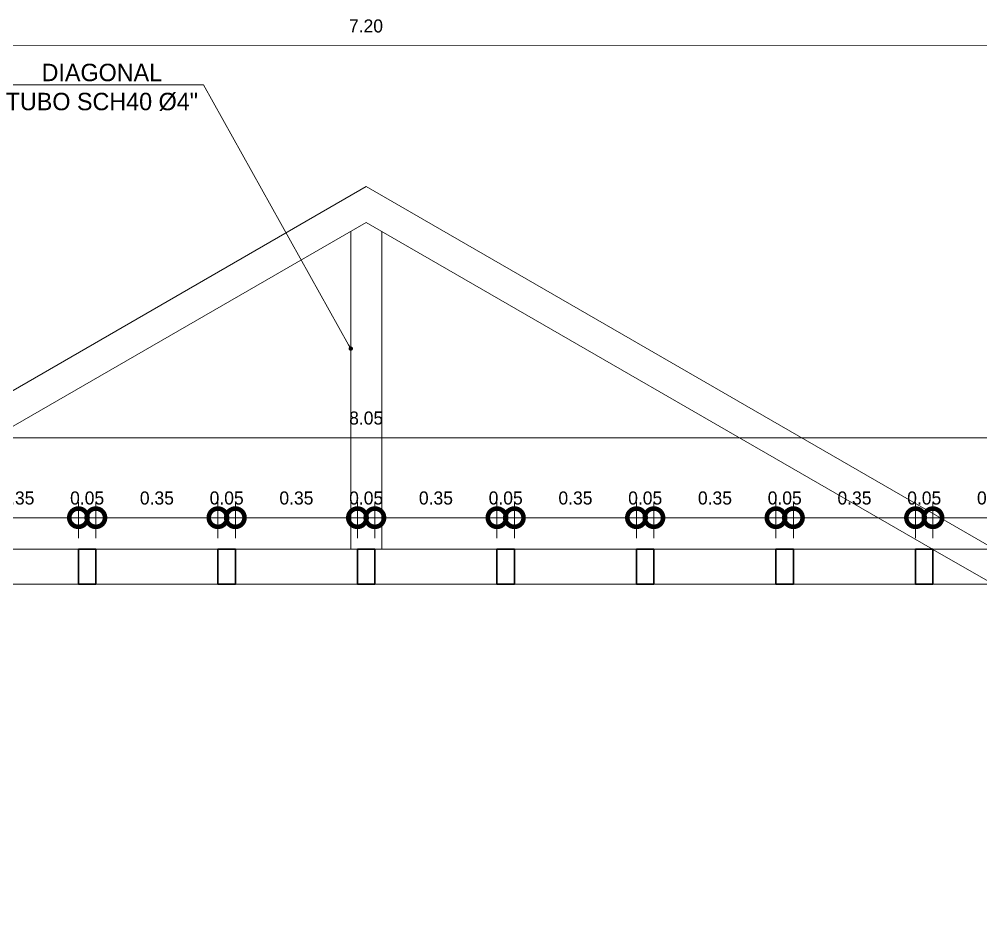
# Model space of a CAD drawing. Header units: metres. Extents: x -45.3 to -2.3, y -16.5 to 14.
# Drawn here: x -33.63 to -28.11, y -5.73 to -0.49 of the extents above; entities that cross this region are included whole.
import ezdxf
from ezdxf import colors
from ezdxf.entities.mleader import LeaderData, LeaderLine
from ezdxf.math import Vec2, Vec3

# ---------------------------------------------------------------- set-up
doc = ezdxf.new("R2010")
doc.units = ezdxf.units.M
doc.header["$MEASUREMENT"] = 0
doc.set_wipeout_variables(frame=1)
doc.linetypes.add('Wipeout_Contour', pattern=[1, 0, -1])
for name, color, linetype, lineweight in [('cotas', 7, 'Continuous', 5), ('EST _ Losas_Pluma_Nº__10', 132, 'Continuous', 15), ('EST _ Losas_Pluma_Nº__7', 7, 'Continuous', 35), ('INT _ Mobiliario_Pluma_Nº__90', 70, 'Continuous', 0)]:
    doc.layers.add(name, color=color, linetype=linetype, lineweight=lineweight)
doc.layers.add('EST _ Losas', color=7, linetype='Continuous')
doc.styles.add('01COTAS', font='GOTHIC.TTF')
doc.dimstyles.new('Copy of detalles menores', dxfattribs={"dimscale": 1.5, "dimtxt": 0.025, "dimasz": 0.07, "dimexe": 0.03, "dimexo": 0.0215, "dimgap": 0.025, "dimtad": 2, "dimtih": 1, "dimtoh": 1, "dimzin": 1, "dimdsep": 46, "dimtxsty": 'Standard', "dimblk": 'DOTSMALL', "dimcen": 0, "dimdle": 0.0175, "dimclrd": 10, "dimclre": 10, "dimclrt": 3, "dimazin": 0, "dimtfac": 1, "dimtix": 1, "dimtmove": 0, "dimatfit": 2, "dimldrblk": 'OBLIQUE', "dimfxl": 1, "dimlwd": 5, "dimlwe": 5, "dimarcsym": 0})

# ---------------------------------------------------------------- blocks, each defined once
blk = doc.blocks.new('_DOTSMALL')
at = {"color": 0, "linetype": 'ByBlock', "const_width": 0.5}
blk.add_lwpolyline([(-0.0625, 0, 1), (0.0625, 0, 1)], format="xyb", close=True, dxfattribs=at)
blk = doc.blocks.new('*D156')
at = {"layer": 'cotas', "color": 10, "lineweight": 5, "transparency": 16777216}
for p, q in [((-34.7768, -8.8478), (-34.7768, -8.7444)), ((-34.4268, -8.8478), (-34.4268, -8.7444)), ((-34.8031, -8.7894), (-34.4006, -8.7894))]:
    blk.add_line(p, q, dxfattribs=at)
at = {"layer": 'Defpoints', "color": 0, "transparency": 16777216}
for p in [(-34.4268, -8.7894), (-34.7768, -8.88), (-34.4268, -8.88)]:
    blk.add_point(p, dxfattribs=at)
at = {"layer": 'cotas', "color": 10, "lineweight": 5, "transparency": 16777216, "xscale": 0.105, "yscale": 0.105, "zscale": 0.105, "rotation": 180}
blk.add_blockref('_DOTSMALL', (-34.7768, -8.7894), dxfattribs=at)
at = {"layer": 'cotas', "color": 10, "lineweight": 5, "transparency": 16777216, "xscale": 0.105, "yscale": 0.105, "zscale": 0.105}
blk.add_blockref('_DOTSMALL', (-34.4268, -8.7894), dxfattribs=at)
at = {"layer": 'cotas', "color": 3, "transparency": 16777216, "insert": (-34.6018, -8.7331), "char_height": 0.0375, "attachment_point": 5}
blk.add_mtext('0.35', dxfattribs=at)
blk = doc.blocks.new('_Oblique')
at = {"color": 0, "linetype": 'ByBlock', "lineweight": -2}
blk.add_line((-0.5, -0.5), (0.5, 0.5), dxfattribs=at)
blk = doc.blocks.new('*D157')
at = {"layer": 'cotas', "color": 10, "lineweight": 5, "transparency": 16777216}
for p, q in [((-34.4268, -8.8478), (-34.4268, -8.7444)), ((-34.3768, -8.8478), (-34.3768, -8.7444)), ((-34.4268, -8.7894), (-34.5318, -8.7894)), ((-34.4268, -8.7894), (-34.3768, -8.7894)), ((-34.3768, -8.7894), (-34.2718, -8.7894))]:
    blk.add_line(p, q, dxfattribs=at)
at = {"layer": 'Defpoints', "color": 0, "transparency": 16777216}
for p in [(-34.3768, -8.7894), (-34.4268, -8.88), (-34.3768, -8.88)]:
    blk.add_point(p, dxfattribs=at)
at = {"layer": 'cotas', "color": 10, "lineweight": 5, "transparency": 16777216, "xscale": 0.105, "yscale": 0.105, "zscale": 0.105}
blk.add_blockref('_DOTSMALL', (-34.4268, -8.7894), dxfattribs=at)
at = {"layer": 'cotas', "color": 10, "lineweight": 5, "transparency": 16777216, "xscale": 0.105, "yscale": 0.105, "zscale": 0.105, "rotation": 180}
blk.add_blockref('_DOTSMALL', (-34.3768, -8.7894), dxfattribs=at)
at = {"layer": 'cotas', "color": 3, "transparency": 16777216, "insert": (-34.4018, -8.7331), "char_height": 0.0375, "attachment_point": 5}
blk.add_mtext('0.05', dxfattribs=at)
blk = doc.blocks.new('*D158')
at = {"layer": 'cotas', "color": 10, "lineweight": 5, "transparency": 16777216}
for p, q in [((-34.3768, -8.8478), (-34.3768, -8.7444)), ((-34.0268, -8.8478), (-34.0268, -8.7444)), ((-34.4031, -8.7894), (-34.0006, -8.7894))]:
    blk.add_line(p, q, dxfattribs=at)
at = {"layer": 'Defpoints', "color": 0, "transparency": 16777216}
for p in [(-34.0268, -8.7894), (-34.3768, -8.88), (-34.0268, -8.88)]:
    blk.add_point(p, dxfattribs=at)
at = {"layer": 'cotas', "color": 10, "lineweight": 5, "transparency": 16777216, "xscale": 0.105, "yscale": 0.105, "zscale": 0.105, "rotation": 180}
blk.add_blockref('_DOTSMALL', (-34.3768, -8.7894), dxfattribs=at)
at = {"layer": 'cotas', "color": 10, "lineweight": 5, "transparency": 16777216, "xscale": 0.105, "yscale": 0.105, "zscale": 0.105}
blk.add_blockref('_DOTSMALL', (-34.0268, -8.7894), dxfattribs=at)
at = {"layer": 'cotas', "color": 3, "transparency": 16777216, "insert": (-34.2018, -8.7331), "char_height": 0.0375, "attachment_point": 5}
blk.add_mtext('0.35', dxfattribs=at)
blk = doc.blocks.new('*D159')
at = {"layer": 'cotas', "color": 10, "lineweight": 5, "transparency": 16777216}
for p, q in [((-34.0268, -8.8478), (-34.0268, -8.7444)), ((-33.9768, -8.8478), (-33.9768, -8.7444)), ((-34.0268, -8.7894), (-34.1318, -8.7894)), ((-34.0268, -8.7894), (-33.9768, -8.7894)), ((-33.9768, -8.7894), (-33.8718, -8.7894))]:
    blk.add_line(p, q, dxfattribs=at)
at = {"layer": 'Defpoints', "color": 0, "transparency": 16777216}
for p in [(-33.9768, -8.7894), (-34.0268, -8.88), (-33.9768, -8.88)]:
    blk.add_point(p, dxfattribs=at)
at = {"layer": 'cotas', "color": 10, "lineweight": 5, "transparency": 16777216, "xscale": 0.105, "yscale": 0.105, "zscale": 0.105}
blk.add_blockref('_DOTSMALL', (-34.0268, -8.7894), dxfattribs=at)
at = {"layer": 'cotas', "color": 10, "lineweight": 5, "transparency": 16777216, "xscale": 0.105, "yscale": 0.105, "zscale": 0.105, "rotation": 180}
blk.add_blockref('_DOTSMALL', (-33.9768, -8.7894), dxfattribs=at)
at = {"layer": 'cotas', "color": 3, "transparency": 16777216, "insert": (-34.0018, -8.7331), "char_height": 0.0375, "attachment_point": 5}
blk.add_mtext('0.05', dxfattribs=at)
blk = doc.blocks.new('*D160')
at = {"layer": 'cotas', "color": 10, "lineweight": 5, "transparency": 16777216}
for p, q in [((-33.9768, -8.8478), (-33.9768, -8.7444)), ((-33.6268, -8.8478), (-33.6268, -8.7444)), ((-34.0031, -8.7894), (-33.6006, -8.7894))]:
    blk.add_line(p, q, dxfattribs=at)
at = {"layer": 'Defpoints', "color": 0, "transparency": 16777216}
for p in [(-33.6268, -8.7894), (-33.9768, -8.88), (-33.6268, -8.88)]:
    blk.add_point(p, dxfattribs=at)
at = {"layer": 'cotas', "color": 10, "lineweight": 5, "transparency": 16777216, "xscale": 0.105, "yscale": 0.105, "zscale": 0.105, "rotation": 180}
blk.add_blockref('_DOTSMALL', (-33.9768, -8.7894), dxfattribs=at)
at = {"layer": 'cotas', "color": 10, "lineweight": 5, "transparency": 16777216, "xscale": 0.105, "yscale": 0.105, "zscale": 0.105}
blk.add_blockref('_DOTSMALL', (-33.6268, -8.7894), dxfattribs=at)
at = {"layer": 'cotas', "color": 3, "transparency": 16777216, "insert": (-33.8018, -8.7331), "char_height": 0.0375, "attachment_point": 5}
blk.add_mtext('0.35', dxfattribs=at)
blk = doc.blocks.new('*D161')
at = {"layer": 'cotas', "color": 10, "lineweight": 5, "transparency": 16777216}
for p, q in [((-33.6268, -8.8478), (-33.6268, -8.7444)), ((-33.5768, -8.8478), (-33.5768, -8.7444)), ((-33.6268, -8.7894), (-33.7318, -8.7894)), ((-33.6268, -8.7894), (-33.5768, -8.7894)), ((-33.5768, -8.7894), (-33.4718, -8.7894))]:
    blk.add_line(p, q, dxfattribs=at)
at = {"layer": 'Defpoints', "color": 0, "transparency": 16777216}
for p in [(-33.5768, -8.7894), (-33.6268, -8.88), (-33.5768, -8.88)]:
    blk.add_point(p, dxfattribs=at)
at = {"layer": 'cotas', "color": 10, "lineweight": 5, "transparency": 16777216, "xscale": 0.105, "yscale": 0.105, "zscale": 0.105}
blk.add_blockref('_DOTSMALL', (-33.6268, -8.7894), dxfattribs=at)
at = {"layer": 'cotas', "color": 10, "lineweight": 5, "transparency": 16777216, "xscale": 0.105, "yscale": 0.105, "zscale": 0.105, "rotation": 180}
blk.add_blockref('_DOTSMALL', (-33.5768, -8.7894), dxfattribs=at)
at = {"layer": 'cotas', "color": 3, "transparency": 16777216, "insert": (-33.6018, -8.7331), "char_height": 0.0375, "attachment_point": 5}
blk.add_mtext('0.05', dxfattribs=at)
blk = doc.blocks.new('*D162')
at = {"layer": 'cotas', "color": 10, "lineweight": 5, "transparency": 16777216}
for p, q in [((-33.5768, -8.8478), (-33.5768, -8.7444)), ((-33.2268, -8.8478), (-33.2268, -8.7444)), ((-33.6031, -8.7894), (-33.2006, -8.7894))]:
    blk.add_line(p, q, dxfattribs=at)
at = {"layer": 'Defpoints', "color": 0, "transparency": 16777216}
for p in [(-33.2268, -8.7894), (-33.5768, -8.88), (-33.2268, -8.88)]:
    blk.add_point(p, dxfattribs=at)
at = {"layer": 'cotas', "color": 10, "lineweight": 5, "transparency": 16777216, "xscale": 0.105, "yscale": 0.105, "zscale": 0.105, "rotation": 180}
blk.add_blockref('_DOTSMALL', (-33.5768, -8.7894), dxfattribs=at)
at = {"layer": 'cotas', "color": 10, "lineweight": 5, "transparency": 16777216, "xscale": 0.105, "yscale": 0.105, "zscale": 0.105}
blk.add_blockref('_DOTSMALL', (-33.2268, -8.7894), dxfattribs=at)
at = {"layer": 'cotas', "color": 3, "transparency": 16777216, "insert": (-33.4018, -8.7331), "char_height": 0.0375, "attachment_point": 5}
blk.add_mtext('0.35', dxfattribs=at)
blk = doc.blocks.new('*D163')
at = {"layer": 'cotas', "color": 10, "lineweight": 5, "transparency": 16777216}
for p, q in [((-33.2268, -8.8478), (-33.2268, -8.7444)), ((-33.1768, -8.8478), (-33.1768, -8.7444)), ((-33.2268, -8.7894), (-33.3318, -8.7894)), ((-33.2268, -8.7894), (-33.1768, -8.7894)), ((-33.1768, -8.7894), (-33.0718, -8.7894))]:
    blk.add_line(p, q, dxfattribs=at)
at = {"layer": 'Defpoints', "color": 0, "transparency": 16777216}
for p in [(-33.1768, -8.7894), (-33.2268, -8.88), (-33.1768, -8.88)]:
    blk.add_point(p, dxfattribs=at)
at = {"layer": 'cotas', "color": 10, "lineweight": 5, "transparency": 16777216, "xscale": 0.105, "yscale": 0.105, "zscale": 0.105}
blk.add_blockref('_DOTSMALL', (-33.2268, -8.7894), dxfattribs=at)
at = {"layer": 'cotas', "color": 10, "lineweight": 5, "transparency": 16777216, "xscale": 0.105, "yscale": 0.105, "zscale": 0.105, "rotation": 180}
blk.add_blockref('_DOTSMALL', (-33.1768, -8.7894), dxfattribs=at)
at = {"layer": 'cotas', "color": 3, "transparency": 16777216, "insert": (-33.2018, -8.7331), "char_height": 0.0375, "attachment_point": 5}
blk.add_mtext('0.05', dxfattribs=at)
blk = doc.blocks.new('*D164')
at = {"layer": 'cotas', "color": 10, "lineweight": 5, "transparency": 16777216}
for p, q in [((-33.1768, -8.8478), (-33.1768, -8.7444)), ((-32.8268, -8.8478), (-32.8268, -8.7444)), ((-33.2031, -8.7894), (-32.8006, -8.7894))]:
    blk.add_line(p, q, dxfattribs=at)
at = {"layer": 'Defpoints', "color": 0, "transparency": 16777216}
for p in [(-32.8268, -8.7894), (-33.1768, -8.88), (-32.8268, -8.88)]:
    blk.add_point(p, dxfattribs=at)
at = {"layer": 'cotas', "color": 10, "lineweight": 5, "transparency": 16777216, "xscale": 0.105, "yscale": 0.105, "zscale": 0.105, "rotation": 180}
blk.add_blockref('_DOTSMALL', (-33.1768, -8.7894), dxfattribs=at)
at = {"layer": 'cotas', "color": 10, "lineweight": 5, "transparency": 16777216, "xscale": 0.105, "yscale": 0.105, "zscale": 0.105}
blk.add_blockref('_DOTSMALL', (-32.8268, -8.7894), dxfattribs=at)
at = {"layer": 'cotas', "color": 3, "transparency": 16777216, "insert": (-33.0018, -8.7331), "char_height": 0.0375, "attachment_point": 5}
blk.add_mtext('0.35', dxfattribs=at)
blk = doc.blocks.new('*D165')
at = {"layer": 'cotas', "color": 10, "lineweight": 5, "transparency": 16777216}
for p, q in [((-32.8268, -8.8478), (-32.8268, -8.7444)), ((-32.7768, -8.8478), (-32.7768, -8.7444)), ((-32.8268, -8.7894), (-32.9318, -8.7894)), ((-32.8268, -8.7894), (-32.7768, -8.7894)), ((-32.7768, -8.7894), (-32.6718, -8.7894))]:
    blk.add_line(p, q, dxfattribs=at)
at = {"layer": 'Defpoints', "color": 0, "transparency": 16777216}
for p in [(-32.7768, -8.7894), (-32.8268, -8.88), (-32.7768, -8.88)]:
    blk.add_point(p, dxfattribs=at)
at = {"layer": 'cotas', "color": 10, "lineweight": 5, "transparency": 16777216, "xscale": 0.105, "yscale": 0.105, "zscale": 0.105}
blk.add_blockref('_DOTSMALL', (-32.8268, -8.7894), dxfattribs=at)
at = {"layer": 'cotas', "color": 10, "lineweight": 5, "transparency": 16777216, "xscale": 0.105, "yscale": 0.105, "zscale": 0.105, "rotation": 180}
blk.add_blockref('_DOTSMALL', (-32.7768, -8.7894), dxfattribs=at)
at = {"layer": 'cotas', "color": 3, "transparency": 16777216, "insert": (-32.8018, -8.7331), "char_height": 0.0375, "attachment_point": 5}
blk.add_mtext('0.05', dxfattribs=at)
blk = doc.blocks.new('*D166')
at = {"layer": 'cotas', "color": 10, "lineweight": 5, "transparency": 16777216}
for p, q in [((-32.7768, -8.8478), (-32.7768, -8.7444)), ((-32.4268, -8.8478), (-32.4268, -8.7444)), ((-32.8031, -8.7894), (-32.4006, -8.7894))]:
    blk.add_line(p, q, dxfattribs=at)
at = {"layer": 'Defpoints', "color": 0, "transparency": 16777216}
for p in [(-32.4268, -8.7894), (-32.7768, -8.88), (-32.4268, -8.88)]:
    blk.add_point(p, dxfattribs=at)
at = {"layer": 'cotas', "color": 10, "lineweight": 5, "transparency": 16777216, "xscale": 0.105, "yscale": 0.105, "zscale": 0.105, "rotation": 180}
blk.add_blockref('_DOTSMALL', (-32.7768, -8.7894), dxfattribs=at)
at = {"layer": 'cotas', "color": 10, "lineweight": 5, "transparency": 16777216, "xscale": 0.105, "yscale": 0.105, "zscale": 0.105}
blk.add_blockref('_DOTSMALL', (-32.4268, -8.7894), dxfattribs=at)
at = {"layer": 'cotas', "color": 3, "transparency": 16777216, "insert": (-32.6018, -8.7331), "char_height": 0.0375, "attachment_point": 5}
blk.add_mtext('0.35', dxfattribs=at)
blk = doc.blocks.new('*D167')
at = {"layer": 'cotas', "color": 10, "lineweight": 5, "transparency": 16777216}
for p, q in [((-32.4268, -8.8478), (-32.4268, -8.7444)), ((-32.3768, -8.8478), (-32.3768, -8.7444)), ((-32.4268, -8.7894), (-32.5318, -8.7894)), ((-32.4268, -8.7894), (-32.3768, -8.7894)), ((-32.3768, -8.7894), (-32.2718, -8.7894))]:
    blk.add_line(p, q, dxfattribs=at)
at = {"layer": 'Defpoints', "color": 0, "transparency": 16777216}
for p in [(-32.3768, -8.7894), (-32.4268, -8.88), (-32.3768, -8.88)]:
    blk.add_point(p, dxfattribs=at)
at = {"layer": 'cotas', "color": 10, "lineweight": 5, "transparency": 16777216, "xscale": 0.105, "yscale": 0.105, "zscale": 0.105}
blk.add_blockref('_DOTSMALL', (-32.4268, -8.7894), dxfattribs=at)
at = {"layer": 'cotas', "color": 10, "lineweight": 5, "transparency": 16777216, "xscale": 0.105, "yscale": 0.105, "zscale": 0.105, "rotation": 180}
blk.add_blockref('_DOTSMALL', (-32.3768, -8.7894), dxfattribs=at)
at = {"layer": 'cotas', "color": 3, "transparency": 16777216, "insert": (-32.4018, -8.7331), "char_height": 0.0375, "attachment_point": 5}
blk.add_mtext('0.05', dxfattribs=at)
blk = doc.blocks.new('*D168')
at = {"layer": 'cotas', "color": 10, "lineweight": 5, "transparency": 16777216}
for p, q in [((-32.3768, -8.8478), (-32.3768, -8.7444)), ((-32.0268, -8.8478), (-32.0268, -8.7444)), ((-32.4031, -8.7894), (-32.0006, -8.7894))]:
    blk.add_line(p, q, dxfattribs=at)
at = {"layer": 'Defpoints', "color": 0, "transparency": 16777216}
for p in [(-32.0268, -8.7894), (-32.3768, -8.88), (-32.0268, -8.88)]:
    blk.add_point(p, dxfattribs=at)
at = {"layer": 'cotas', "color": 10, "lineweight": 5, "transparency": 16777216, "xscale": 0.105, "yscale": 0.105, "zscale": 0.105, "rotation": 180}
blk.add_blockref('_DOTSMALL', (-32.3768, -8.7894), dxfattribs=at)
at = {"layer": 'cotas', "color": 10, "lineweight": 5, "transparency": 16777216, "xscale": 0.105, "yscale": 0.105, "zscale": 0.105}
blk.add_blockref('_DOTSMALL', (-32.0268, -8.7894), dxfattribs=at)
at = {"layer": 'cotas', "color": 3, "transparency": 16777216, "insert": (-32.2018, -8.7331), "char_height": 0.0375, "attachment_point": 5}
blk.add_mtext('0.35', dxfattribs=at)
blk = doc.blocks.new('*D169')
at = {"layer": 'cotas', "color": 10, "lineweight": 5, "transparency": 16777216}
for p, q in [((-32.0268, -8.8478), (-32.0268, -8.7444)), ((-31.9768, -8.8478), (-31.9768, -8.7444)), ((-32.0268, -8.7894), (-32.1318, -8.7894)), ((-32.0268, -8.7894), (-31.9768, -8.7894)), ((-31.9768, -8.7894), (-31.8718, -8.7894))]:
    blk.add_line(p, q, dxfattribs=at)
at = {"layer": 'Defpoints', "color": 0, "transparency": 16777216}
for p in [(-31.9768, -8.7894), (-32.0268, -8.88), (-31.9768, -8.88)]:
    blk.add_point(p, dxfattribs=at)
at = {"layer": 'cotas', "color": 10, "lineweight": 5, "transparency": 16777216, "xscale": 0.105, "yscale": 0.105, "zscale": 0.105}
blk.add_blockref('_DOTSMALL', (-32.0268, -8.7894), dxfattribs=at)
at = {"layer": 'cotas', "color": 10, "lineweight": 5, "transparency": 16777216, "xscale": 0.105, "yscale": 0.105, "zscale": 0.105, "rotation": 180}
blk.add_blockref('_DOTSMALL', (-31.9768, -8.7894), dxfattribs=at)
at = {"layer": 'cotas', "color": 3, "transparency": 16777216, "insert": (-32.0018, -8.7331), "char_height": 0.0375, "attachment_point": 5}
blk.add_mtext('0.05', dxfattribs=at)
blk = doc.blocks.new('*D170')
at = {"layer": 'cotas', "color": 10, "lineweight": 5, "transparency": 16777216}
for p, q in [((-31.9768, -8.8478), (-31.9768, -8.7444)), ((-31.6268, -8.8478), (-31.6268, -8.7444)), ((-32.0031, -8.7894), (-31.6006, -8.7894))]:
    blk.add_line(p, q, dxfattribs=at)
at = {"layer": 'Defpoints', "color": 0, "transparency": 16777216}
for p in [(-31.6268, -8.7894), (-31.9768, -8.88), (-31.6268, -8.88)]:
    blk.add_point(p, dxfattribs=at)
at = {"layer": 'cotas', "color": 10, "lineweight": 5, "transparency": 16777216, "xscale": 0.105, "yscale": 0.105, "zscale": 0.105, "rotation": 180}
blk.add_blockref('_DOTSMALL', (-31.9768, -8.7894), dxfattribs=at)
at = {"layer": 'cotas', "color": 10, "lineweight": 5, "transparency": 16777216, "xscale": 0.105, "yscale": 0.105, "zscale": 0.105}
blk.add_blockref('_DOTSMALL', (-31.6268, -8.7894), dxfattribs=at)
at = {"layer": 'cotas', "color": 3, "transparency": 16777216, "insert": (-31.8018, -8.7331), "char_height": 0.0375, "attachment_point": 5}
blk.add_mtext('0.35', dxfattribs=at)
blk = doc.blocks.new('*D182')
at = {"layer": 'cotas', "color": 10, "lineweight": 5, "transparency": 16777216}
for p, q in [((-37.6268, -8.8478), (-37.6268, -8.515)), ((-29.5768, -8.8478), (-29.5768, -8.515)), ((-37.6531, -8.56), (-29.5506, -8.56))]:
    blk.add_line(p, q, dxfattribs=at)
at = {"layer": 'Defpoints', "color": 0, "transparency": 16777216}
for p in [(-29.5768, -8.56), (-37.6268, -8.88), (-29.5768, -8.88)]:
    blk.add_point(p, dxfattribs=at)
at = {"layer": 'cotas', "color": 10, "lineweight": 5, "transparency": 16777216, "xscale": 0.105, "yscale": 0.105, "zscale": 0.105, "rotation": 180}
blk.add_blockref('_DOTSMALL', (-37.6268, -8.56), dxfattribs=at)
at = {"layer": 'cotas', "color": 10, "lineweight": 5, "transparency": 16777216, "xscale": 0.105, "yscale": 0.105, "zscale": 0.105}
blk.add_blockref('_DOTSMALL', (-29.5768, -8.56), dxfattribs=at)
at = {"layer": 'cotas', "color": 3, "transparency": 16777216, "insert": (-33.6018, -8.5037), "char_height": 0.0375, "attachment_point": 5}
blk.add_mtext('8.05', dxfattribs=at)
blk = doc.blocks.new('_DOT')
at = {"color": 0, "linetype": 'ByBlock', "lineweight": -2}
blk.add_line((-0.5, 0), (-1, 0), dxfattribs=at)
at = {"color": 0, "linetype": 'ByBlock', "const_width": 0.5}
blk.add_lwpolyline([(-0.25, 0, 1), (0.25, 0, 1)], format="xyb", close=True, dxfattribs=at)
blk = doc.blocks.new('*D193')
at = {"layer": 'cotas', "color": 10, "lineweight": 5, "transparency": 16777216}
for p, q in [((-37.2023, -7.6443), (-37.2023, -7.3905)), ((-30.0023, -7.6438), (-30.0023, -7.3899)), ((-37.2285, -7.4355), (-29.976, -7.4349))]:
    blk.add_line(p, q, dxfattribs=at)
at = {"layer": 'Defpoints', "color": 0, "transparency": 16777216}
for p in [(-30.0023, -7.4349), (-37.2023, -7.6765), (-30.0023, -7.676)]:
    blk.add_point(p, dxfattribs=at)
at = {"layer": 'cotas', "color": 10, "lineweight": 5, "transparency": 16777216, "xscale": 0.105, "yscale": 0.105, "zscale": 0.105}
for p, rotation in [((-37.2023, -7.4355), 180.0041175390452), ((-30.0023, -7.4349), 0.004117539045159716)]:
    blk.add_blockref('_DOTSMALL', p, dxfattribs=dict(at, rotation=rotation))
at = {"layer": 'cotas', "color": 3, "transparency": 16777216, "insert": (-33.6023, -7.3789), "char_height": 0.0375, "attachment_point": 5}
blk.add_mtext('7.20', dxfattribs=at)
blk = doc.blocks.new('A$C82044ca7')
at = {"layer": 'INT _ Mobiliario_Pluma_Nº__90', "linetype": 'Continuous', "lineweight": 0}
for p, q in [((4.8658, 4.973), (4.8658, 5.8852)), ((4.9547, 4.973), (4.9547, 5.8848))]:
    blk.add_line(p, q, dxfattribs=at)
at = {"layer": 'cotas'}
dim = blk.add_aligned_dim(p1=(1.3094, 6.1765), p2=(8.5094, 6.177), distance=0.2411, dimstyle='Copy of detalles menores', dxfattribs=at)
dim.commit()
dim.dimension.update_dxf_attribs({"geometry": '*D193', "text_midpoint": (4.9094, 6.4741), "insert": (38.5117, 13.853)})
at = {"ltscale": 650}
ml = blk.add_multileader_mtext('Standard', dxfattribs=at)
ml.set_content('DIAGONAL\\PTUBO SCH40 %%C4" ', color=256, style='01COTAS')
ml.set_leader_properties(color=1, lineweight=9)
ml.set_arrow_properties(name='DOT')
ml.build(insert=Vec2(0, 0))
ml.multileader.update_dxf_attribs({"text_left_attachment_type": 6, "text_right_attachment_type": 6, "dogleg_length": 0.0685, "arrow_head_size": 0.0125})
ctx = ml.context
ctx.base_point, ctx.char_height, ctx.arrow_head_size, ctx.landing_gap_size, ctx.plane_origin = Vec3(3.8778, 6.3059), 0.05, 0.0125, 0.00025, Vec3(3.8063, 6.839)
ctx.left_attachment, ctx.right_attachment, ctx.text_align_type = 6, 6, 1
notes = []
notes.append((ctx, [(1, (1, 1, 0), (4.4435, 6.3059), (-1, 0), 0.0171, [(1, [(4.8658, 5.5488)], 0, [])])]))
ctx.mtext.insert, ctx.mtext.width, ctx.mtext.alignment, ctx.mtext.flow_direction = Vec3(4.1521, 6.3659), 0.806958, 2, 5
for ctx, leaders in notes:
    for number, flags, end, landing, length, lines in leaders:
        leader = LeaderData()
        leader.index, (leader.has_last_leader_line, leader.has_dogleg_vector, leader.attachment_direction) = number, flags
        leader.last_leader_point, leader.dogleg_vector, leader.dogleg_length = Vec3(end), Vec3(landing), length
        for number, points, colour, breaks in lines:
            line = LeaderLine()
            line.index, line.vertices, line.color, line.breaks = number, Vec3.list(points), colors.encode_raw_color(colour), breaks
            leader.lines.append(line)
        ctx.leaders.append(leader)
at = {"color": 254, "linetype": 'Wipeout_Contour', "lineweight": 0, "ltscale": 126.134608}
blk.add_wipeout([(4.1349, 4.873), (4.1349, 4.973), (4.0849, 4.973), (4.0849, 4.873)], dxfattribs=at).dxf.layer = 'EST _ Losas'
at = {"color": 254, "linetype": 'Wipeout_Contour', "lineweight": 0, "ltscale": 124.56983}
blk.add_wipeout([(4.5349, 4.873), (4.5349, 4.973), (4.4849, 4.973), (4.4849, 4.873)], dxfattribs=at).dxf.layer = 'EST _ Losas'
at = {"color": 254, "linetype": 'Wipeout_Contour', "lineweight": 0, "ltscale": 123.005959}
blk.add_wipeout([(4.9349, 4.873), (4.9349, 4.973), (4.8849, 4.973), (4.8849, 4.873)], dxfattribs=at).dxf.layer = 'EST _ Losas'
at = {"color": 254, "linetype": 'Wipeout_Contour', "lineweight": 0, "ltscale": 121.443029}
blk.add_wipeout([(5.3349, 4.873), (5.3349, 4.973), (5.2849, 4.973), (5.2849, 4.873)], dxfattribs=at).dxf.layer = 'EST _ Losas'
at = {"color": 254, "linetype": 'Wipeout_Contour', "lineweight": 0, "ltscale": 119.881076}
blk.add_wipeout([(5.7349, 4.873), (5.7349, 4.973), (5.6849, 4.973), (5.6849, 4.873)], dxfattribs=at).dxf.layer = 'EST _ Losas'
at = {"color": 254, "linetype": 'Wipeout_Contour', "lineweight": 0, "ltscale": 118.320139}
blk.add_wipeout([(6.1349, 4.873), (6.1349, 4.973), (6.0849, 4.973), (6.0849, 4.873)], dxfattribs=at).dxf.layer = 'EST _ Losas'
at = {"color": 254, "linetype": 'Wipeout_Contour', "lineweight": 0, "ltscale": 116.76026}
blk.add_wipeout([(6.5349, 4.873), (6.5349, 4.973), (6.4849, 4.973), (6.4849, 4.873)], dxfattribs=at).dxf.layer = 'EST _ Losas'
at = {"layer": 'EST _ Losas_Pluma_Nº__10', "linetype": 'Continuous', "lineweight": 15}
for p, q in [((3.7349, 4.973), (4.0849, 4.973)), ((4.1349, 4.973), (4.4849, 4.973)), ((4.5349, 4.973), (4.8849, 4.973)), ((4.9349, 4.973), (5.2849, 4.973)), ((5.3349, 4.973), (5.6849, 4.973)), ((5.7349, 4.973), (6.0849, 4.973)), ((6.1349, 4.973), (6.4849, 4.973)), ((6.5349, 4.973), (6.7117, 4.973)), ((3.7349, 4.873), (4.0849, 4.873)), ((4.1349, 4.873), (4.4849, 4.873)), ((4.5349, 4.873), (4.8849, 4.873)), ((4.9349, 4.873), (5.2849, 4.873)), ((5.3349, 4.873), (5.6849, 4.873)), ((5.7349, 4.873), (6.0849, 4.873)), ((6.1349, 4.873), (6.4849, 4.873)), ((6.5349, 4.873), (6.8849, 4.873))]:
    blk.add_line(p, q, dxfattribs=at)
at = {"layer": 'EST _ Losas_Pluma_Nº__7', "color": 7, "linetype": 'Continuous', "lineweight": 35}
for p, q in [((4.0849, 4.973), (4.0849, 4.873)), ((4.1349, 4.973), (4.0849, 4.973)), ((4.1349, 4.973), (4.1349, 4.873)), ((4.4849, 4.973), (4.4849, 4.873)), ((4.5349, 4.973), (4.4849, 4.973)), ((4.5349, 4.973), (4.5349, 4.873)), ((4.8849, 4.973), (4.8849, 4.873)), ((4.9349, 4.973), (4.8849, 4.973)), ((4.9349, 4.973), (4.9349, 4.873)), ((5.3349, 4.973), (5.2849, 4.973)), ((5.2849, 4.973), (5.2849, 4.873)), ((5.3349, 4.973), (5.3349, 4.873)), ((5.7349, 4.973), (5.6849, 4.973)), ((5.6849, 4.973), (5.6849, 4.873)), ((5.7349, 4.973), (5.7349, 4.873)), ((6.0849, 4.973), (6.0849, 4.873)), ((6.1349, 4.973), (6.0849, 4.973)), ((6.1349, 4.973), (6.1349, 4.873)), ((6.4849, 4.973), (6.4849, 4.873)), ((6.5349, 4.973), (6.4849, 4.973)), ((6.5349, 4.973), (6.5349, 4.873)), ((4.1349, 4.873), (4.0849, 4.873)), ((4.5349, 4.873), (4.4849, 4.873)), ((4.9349, 4.873), (4.8849, 4.873)), ((5.3349, 4.873), (5.2849, 4.873)), ((5.7349, 4.873), (5.6849, 4.873)), ((6.1349, 4.873), (6.0849, 4.873)), ((6.5349, 4.873), (6.4849, 4.873))]:
    blk.add_line(p, q, dxfattribs=at)
at = {"layer": 'INT _ Mobiliario_Pluma_Nº__90', "linetype": 'Continuous', "lineweight": 0}
for p, q in [((2.9349, 4.873), (4.9099, 6.0133)), ((6.8849, 4.873), (4.9099, 6.0133)), ((3.2859, 4.973), (4.9099, 5.9106)), ((6.5339, 4.973), (4.9099, 5.9106)), ((8.4395, 3.8728), (6.5349, 4.9724))]:
    blk.add_line(p, q, dxfattribs=at)
at = {"layer": 'cotas'}
for base, p1, p2, picture, middle in [((8.9349, 5.2931), (0.8849, 4.973), (8.9349, 4.973), '*D182', (4.9099, 5.3493)), ((4.0849, 5.0637), (3.7349, 4.973), (4.0849, 4.973), '*D156', (3.9099, 5.1199)), ((4.1349, 5.0637), (4.0849, 4.973), (4.1349, 4.973), '*D157', (4.1099, 5.1199)), ((4.4849, 5.0637), (4.1349, 4.973), (4.4849, 4.973), '*D158', (4.3099, 5.1199)), ((4.5349, 5.0637), (4.4849, 4.973), (4.5349, 4.973), '*D159', (4.5099, 5.1199)), ((4.8849, 5.0637), (4.5349, 4.973), (4.8849, 4.973), '*D160', (4.7099, 5.1199)), ((4.9349, 5.0637), (4.8849, 4.973), (4.9349, 4.973), '*D161', (4.9099, 5.1199)), ((5.2849, 5.0637), (4.9349, 4.973), (5.2849, 4.973), '*D162', (5.1099, 5.1199)), ((5.3349, 5.0637), (5.2849, 4.973), (5.3349, 4.973), '*D163', (5.3099, 5.1199)), ((5.6849, 5.0637), (5.3349, 4.973), (5.6849, 4.973), '*D164', (5.5099, 5.1199)), ((5.7349, 5.0637), (5.6849, 4.973), (5.7349, 4.973), '*D165', (5.7099, 5.1199)), ((6.0849, 5.0637), (5.7349, 4.973), (6.0849, 4.973), '*D166', (5.9099, 5.1199)), ((6.1349, 5.0637), (6.0849, 4.973), (6.1349, 4.973), '*D167', (6.1099, 5.1199)), ((6.4849, 5.0637), (6.1349, 4.973), (6.4849, 4.973), '*D168', (6.3099, 5.1199)), ((6.5349, 5.0637), (6.4849, 4.973), (6.5349, 4.973), '*D169', (6.5099, 5.1199)), ((6.8849, 5.0637), (6.5349, 4.973), (6.8849, 4.973), '*D170', (6.7099, 5.1199))]:
    dim = blk.add_linear_dim(base=base, p1=p1, p2=p2, dimstyle='Copy of detalles menores', dxfattribs=at)
    dim.commit()
    dim.dimension.update_dxf_attribs({"geometry": picture, "text_midpoint": middle, "insert": (38.5117, 13.853)})

msp = doc.modelspace()

# ---------------------------------------------------------------- block references
at = {"xscale": 2, "yscale": 2, "zscale": 2}
msp.add_blockref('A$C82044ca7', (-41.4577, -13.4731), dxfattribs=at)

doc.saveas('drawing.dxf')
